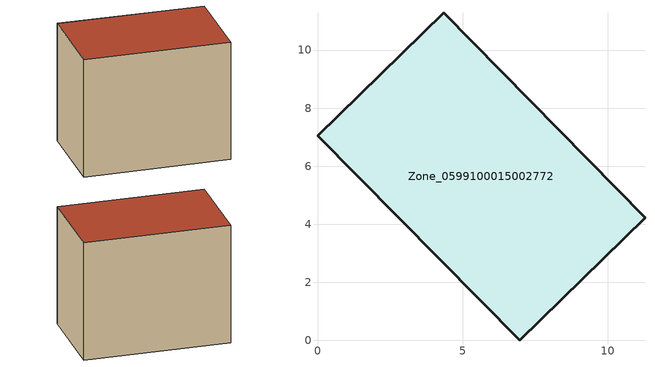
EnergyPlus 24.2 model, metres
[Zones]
Zone_0599100015002772
 floor ground (C_G): 4.34,11.29 11.28,4.23 6.96,0 0,7.04 z0.77
 wall outside (C_F): 11.28,4.23 4.34,11.29 0,7.04 6.96,0 11.28,4.23 z0.77:9.02
 roof outside (C_R): 0,7.04 6.96,0 11.28,4.23 4.34,11.29 z9.02
[BUILDING]
Pand.0599100015002772: North Axis=0; Terrain=City; Loads Convergence Tolerance Value=0.04; Temperature Convergence Tolerance Value=0.4; Solar Distribution=FullExterior; Maximum Number of Warmup Days=25; Minimum Number of Warmup Days=1
[Site:Location]
Rotterdam.The.Hague.AP_ZH_NLD Design_Conditions: Latitude=51.96; Longitude=4.45; Time Zone=1; Elevation=-4.5
[SITE:GROUNDTEMPERATURE:BUILDINGSURFACE]
18, 18, 18, 18, 18, 18, 18, 18, 18, 18, 18, 18
[MATERIAL] Thermal Absorptance=0.9; Solar Absorptance=0.7; Visible Absorptance=0.7
Name | Roughness | Thickness | Conductivity | Density | Specific Heat
G.TC.1965-1974 | MediumSmooth | 0.15 | 0.882353 | 540 | 1210
F.TC.1965-1974 | Rough | 0.3 | 0.697674 | 1920 | 840
R.TC.1965-1974 | MediumRough | 0.2 | 0.232558 | 1500 | 1000
[CONSTRUCTION]
C_G: G.TC.1965-1974
C_F: F.TC.1965-1974
C_R: R.TC.1965-1974
[ZONE]
Zone_0599100015002772: Type=1; Multiplier=1; Ceiling Height=Autocalculate; Volume=Autocalculate; Floor Area=autocalculate; Part of Total Floor Area=Yes
[ZONEINFILTRATION:DESIGNFLOWRATE]
Infil_Zone_0599100015002772: Zone or ZoneList or Space or SpaceList=Zone_0599100015002772; Schedule=AlwaysOn; Design Flow Rate Calculation Method=Flow/Area; Flow Rate per Floor Area=0.003; Constant Term Coefficient=1; Temperature Term Coefficient=0; Velocity Term Coefficient=0; Velocity Squared Term Coefficient=0
[HVACTEMPLATE:ZONE:IDEALLOADSAIRSYSTEM]
Zone_0599100015002772: Maximum Heating Supply Air Temperature=50; Minimum Cooling Supply Air Temperature=13; Maximum Heating Supply Air Humidity Ratio=0.0156; Minimum Cooling Supply Air Humidity Ratio=0.0077; Heating Limit=NoLimit; Cooling Limit=NoLimit; Dehumidification Control Type=ConstantSensibleHeatRatio; Cooling Sensible Heat Ratio=0.7; Dehumidification Setpoint=60; Humidification Control Type=None; Humidification Setpoint=30; Outdoor Air Method=None; Outdoor Air Flow Rate per Person=0.00944; Outdoor Air Flow Rate per Zone Floor Area=0; Outdoor Air Flow Rate per Zone=0; Demand Controlled Ventilation Type=None; Outdoor Air Economizer Type=NoEconomizer; Heat Recovery Type=None; Sensible Heat Recovery Effectiveness=0.7; Latent Heat Recovery Effectiveness=0.65
[ZONECONTROL:THERMOSTAT]
ThermostatControl_Zone_0599100015002772: Zone or ZoneList=Zone_0599100015002772; Control Type Schedule=DualSetpointControlType; Control 1=Thermostat_Zone_0599100015002772; Temperature Difference Between Cutout And Setpoint=0
[THERMOSTATSETPOINT:DUALSETPOINT]
Thermostat_Zone_0599100015002772: Heating Setpoint Temperature Schedule=HeatingSetpoint_Zone_0599100015002772; Cooling Setpoint Temperature Schedule=CoolingSetpoint_Zone_0599100015002772
[SCHEDULE:COMPACT]
HeatingSetpoint_Zone_0599100015002772: Through: 12/31, For: AllDays, Until: 24:00, 21
CoolingSetpoint_Zone_0599100015002772: Through: 12/31, For: AllDays, Until: 24:00, 24
DualSetpointControlType: Through: 12/31, For: AllDays, Until: 24:00, 4
AlwaysOn: Through: 12/31, For: AllDays, Until: 24:00, 1
